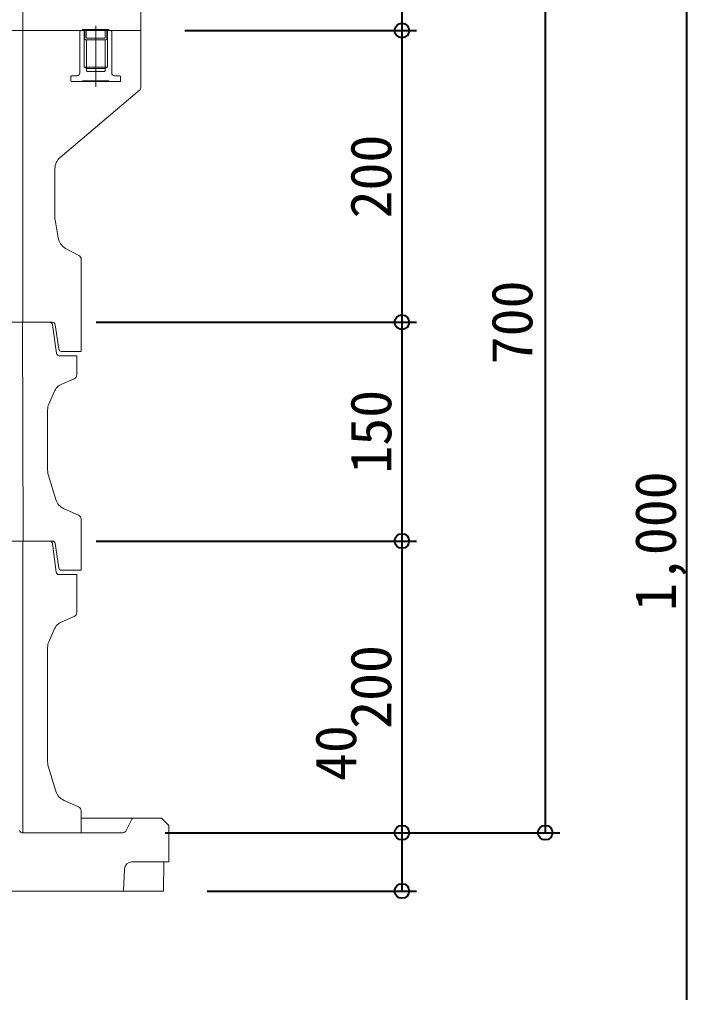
# Model space of a CAD drawing. Units: millimetres at full size, sheet at 1:20. Extents: x -5778 to 5792, y -3160 to 3160.
# Drawn here: x -3187 to -2730, y 110 to 777 of the extents above; entities that cross this region are included whole.
import ezdxf
from ezdxf.enums import TextEntityAlignment as Align

# ---------------------------------------------------------------- set-up
doc = ezdxf.new("R2010")
doc.units = ezdxf.units.MM
doc.header["$LTSCALE"] = 20
doc.header["$PDMODE"] = 32
doc.header["$PDSIZE"] = 10
doc.layers.add('0-9_躯体', color=7, linetype='Continuous', lineweight=9)
doc.layers.add('0-E_寸法', color=1, linetype='Continuous', lineweight=40)
doc.styles.add('ＭＳ ゴシック', font='')
doc.styles.get('ＭＳ ゴシック').set_extended_font_data('MS Gothic')

msp = doc.modelspace()

# ---------------------------------------------------------------- linework, layer by layer
at = {"layer": '0-9_躯体'}
for p, q in [((-3184.82, 819.15), (-3184.82, 769.16)), ((-3103.82, 819.15), (-3103.82, 769.16)), ((-3143.82, 769.16), (-3434.82, 769.16)), ((-3184.82, 769.16), (-3184.82, 569.15)), ((-3145.22, 769.16), (-3145.72, 768.65)), ((-3145.72, 768.65), (-3145.72, 740.15)), ((-3143.82, 769.9), (-3125.82, 769.9)), ((-3143.82, 769.9), (-3143.82, 769.16)), ((-3142.82, 769.16), (-3143.82, 769.16)), ((-3142.82, 769.16), (-3142.82, 744.16)), ((-3142.82, 769.16), (-3142.37, 768.88)), ((-3142.32, 768.65), (-3142.32, 763.41)), ((-3141.32, 769.9), (-3141.32, 764.4)), ((-3134.82, 772.39), (-3134.82, 730.66)), ((-3128.32, 769.9), (-3128.32, 764.4)), ((-3127.32, 768.65), (-3127.32, 763.41)), ((-3126.82, 769.16), (-3127.27, 768.88)), ((-3126.82, 769.16), (-3126.82, 744.16)), ((-3126.82, 769.16), (-3125.82, 769.16)), ((-3126.82, 769.16), (-3124.42, 769.16)), ((-3125.82, 769.9), (-3125.82, 769.16)), ((-3103.82, 769.16), (-3125.82, 769.16)), ((-3124.42, 769.16), (-3123.92, 768.65)), ((-3123.92, 768.65), (-3123.92, 740.15)), ((-3103.82, 769.16), (-3103.82, 730.57)), ((-3141.82, 762.91), (-3127.82, 762.91)), ((-3141.22, 762.91), (-3141.22, 743.15)), ((-3140.82, 763.9), (-3128.82, 763.9)), ((-3128.42, 762.91), (-3128.42, 743.15)), ((-3142.82, 744.16), (-3126.82, 744.16)), ((-3142.82, 744.16), (-3141.22, 743.15)), ((-3141.22, 743.15), (-3141.22, 741.65)), ((-3141.22, 743.15), (-3128.42, 743.15)), ((-3140.72, 741.15), (-3128.92, 741.15)), ((-3126.82, 744.16), (-3128.42, 743.15)), ((-3128.42, 743.15), (-3128.42, 741.65)), ((-3151.87, 737.65), (-3151.87, 734.65)), ((-3147.72, 738.15), (-3151.37, 738.15)), ((-3151.37, 734.15), (-3118.27, 734.15)), ((-3143.82, 734.65), (-3125.82, 734.65)), ((-3143.82, 734.65), (-3143.82, 734.15)), ((-3125.82, 734.65), (-3125.82, 734.15)), ((-3121.92, 738.15), (-3118.27, 738.15)), ((-3117.77, 737.65), (-3117.77, 734.65)), ((-3104.9, 728.26), (-3159.22, 682.16)), ((-3162.82, 674.47), (-3162.82, 640.99)), ((-3162.69, 639.34), (-3160.63, 627.02)), ((-3155.47, 619.84), (-3146.41, 615)), ((-3144.82, 612.36), (-3144.82, 569.15)), ((-3164.56, 569.15), (-3434.82, 569.15)), ((-3185.07, 569.15), (-3184.57, 419.16)), ((-3164.58, 567.43), (-3161.83, 547.88)), ((-3162.58, 567.43), (-3160.25, 550.88)), ((-3144.82, 569.15), (-3144.82, 549.15)), ((-3144.82, 549.15), (-3158.27, 549.15)), ((-3147.82, 546.15), (-3159.85, 546.15)), ((-3147.82, 546.15), (-3147.82, 533.13)), ((-3149.64, 530.38), (-3158.14, 526.74)), ((-3163.39, 521.48), (-3167.01, 513.04)), ((-3167.82, 509.11), (-3167.82, 467.64)), ((-3167.39, 464.74), (-3162.16, 447.56)), ((-3146.62, 436.94), (-3156.6, 441.31)), ((-3164.56, 419.16), (-3434.82, 419.16)), ((-3184.81, 419.16), (-3184.81, 219.15)), ((-3162.04, 397.9), (-3164.59, 417.42)), ((-3162.58, 417.43), (-3160.25, 400.88)), ((-3147.82, 396.15), (-3160.06, 396.15)), ((-3147.82, 396.15), (-3147.82, 370.13)), ((-3149.63, 367.38), (-3158.14, 363.74)), ((-3163.39, 358.48), (-3167, 350.05)), ((-3167.82, 346.11), (-3167.82, 267.64)), ((-3162.16, 247.56), (-3167.38, 264.73)), ((-3146.61, 236.95), (-3156.59, 241.31)), ((-3144.81, 234.2), (-3144.81, 219.15)), ((-3109.81, 229.16), (-3144.81, 229.16)), ((-3114.26, 220.27), (-3110.36, 228.05)), ((-3089.81, 229.16), (-3109.81, 229.16)), ((-3084.81, 224.16), (-3089.81, 229.16)), ((-3084.81, 224.16), (-3084.81, 199.15)), ((-3144.81, 219.15), (-3185.17, 219.15)), ((-3116.05, 219.15), (-3185.17, 219.15)), ((-3115.05, 194.41), (-3115.82, 179.16)), ((-3084.81, 199.15), (-3110.06, 199.15)), ((-3088.26, 199.15), (-3088.4, 179.16)), ((-3088.4, 179.16), (-3434.81, 179.16))]:
    msp.add_line(p, q, dxfattribs=at)
for points in [[(-3145.22, 769.16), (-3142.82, 769.16), (-3126.82, 769.16)], [(-3144.82, 434.19), (-3144.82, 399.16), (-3158.27, 399.16)]]:
    msp.add_lwpolyline(points, dxfattribs=at)
for centre, radius, start, end in [((-3142.82, 768.65), 0.5, 0, 90), ((-3126.82, 768.65), 0.5, 90, 180), ((-3141.82, 763.41), 0.5, 180, 270), ((-3140.82, 764.4), 0.5, 180, 270), ((-3128.82, 764.4), 0.5, 270, 0), ((-3127.82, 763.41), 0.5, 270, 0), ((-3140.72, 741.65), 0.5, 180, 270), ((-3128.92, 741.65), 0.5, 270, 0), ((-3151.37, 737.65), 0.5, 90, 180), ((-3151.37, 734.65), 0.5, 180, 270), ((-3147.72, 740.15), 2, 270, 0), ((-3121.92, 740.15), 2, 180, 270), ((-3118.27, 737.65), 0.5, 0, 90), ((-3118.27, 734.65), 0.5, 270, 0), ((-3106.82, 730.57), 3, 309.805, 0), ((-3152.82, 674.47), 10, 129.806, 180), ((-3152.82, 640.99), 10, 180, 189.462), ((-3150.77, 628.66), 10, 189.462, 241.928), ((-3147.82, 612.36), 3, 0, 61.927), ((-3166.56, 567.15), 2, 7.999, 90), ((-3164.56, 567.15), 2, 7.999, 90), ((-3159.85, 548.15), 2, 187.999, 270), ((-3158.27, 551.15), 2, 187.999, 270), ((-3150.82, 533.13), 3, 293.199, 0), ((-3154.2, 517.54), 10, 113.199, 156.801), ((-3157.82, 509.11), 10, 156.801, 180), ((-3157.82, 467.64), 10, 180, 196.928), ((-3152.6, 450.48), 10, 196.928, 246.371), ((-3147.82, 434.19), 3, 0, 66.371), ((-3166.57, 417.15), 2, 7.431, 90), ((-3164.56, 417.15), 2, 7.999, 90), ((-3158.27, 401.15), 2, 187.999, 270), ((-3160.06, 398.15), 2, 187.431, 270), ((-3150.82, 370.13), 3, 293.199, 0), ((-3154.2, 354.54), 10, 113.199, 156.801), ((-3157.82, 346.11), 10, 156.801, 180), ((-3157.82, 267.64), 10, 180, 196.928), ((-3152.59, 250.47), 10, 196.928, 246.371), ((-3147.82, 234.2), 3, 0, 66.371), ((-3108.58, 227.15), 2, 90, 153.435), ((-3185.17, 221.15), 2, 191.309, 270), ((-3116.05, 221.15), 2, 270, 333.435), ((-3110.06, 194.16), 5, 90, 177.138)]:
    msp.add_arc(centre, radius, start, end, dxfattribs=at)
at = {"layer": '0-E_寸法'}
for p, q in [((-2826.66, 919.16), (-2826.66, 219.15)), ((-2729.84, 919.16), (-2729.84, -80.84)), ((-2924.97, 819.16), (-2924.97, 769.16)), ((-3073.82, 769.16), (-2914.97, 769.16)), ((-3073.82, 769.16), (-2914.97, 769.16)), ((-2924.97, 769.16), (-2924.97, 569.15)), ((-3134.56, 569.15), (-2914.97, 569.15)), ((-3134.56, 569.15), (-2914.97, 569.15)), ((-2924.97, 569.15), (-2924.97, 419.16)), ((-3134.56, 419.16), (-2914.97, 419.16)), ((-3134.56, 419.16), (-2914.97, 419.16)), ((-2924.97, 419.16), (-2924.97, 219.15)), ((-3087.28, 219.15), (-2914.97, 219.15)), ((-3086.05, 219.15), (-2914.97, 219.15)), ((-3086.05, 219.15), (-2816.66, 219.15)), ((-2924.97, 219.15), (-2924.97, 179.16)), ((-3058.41, 179.16), (-2914.97, 179.16))]:
    msp.add_line(p, q, dxfattribs=at)
for p in [(-2924.97, 769.16), (-2924.97, 569.15), (-2924.97, 419.16), (-2924.97, 219.15), (-2826.66, 219.15), (-2924.97, 179.16)]:
    msp.add_point(p, dxfattribs=at)

# ---------------------------------------------------------------- texts
at = {"layer": '0-E_寸法', "style": 'ＭＳ ゴシック'}
for s, p in [('200', (-2923.76, 640.36)), ('700', (-2827.02, 540.36)), ('150', (-2923.76, 465.36)), ('1,000', (-2728.62, 371.16)), ('200', (-2923.76, 290.36)), ('40', (-2947.84, 254.55))]:
    msp.add_text(s, height=28.15, rotation=90, dxfattribs=at).set_placement(p, align=Align.BOTTOM_LEFT)

doc.saveas('drawing.dxf')
